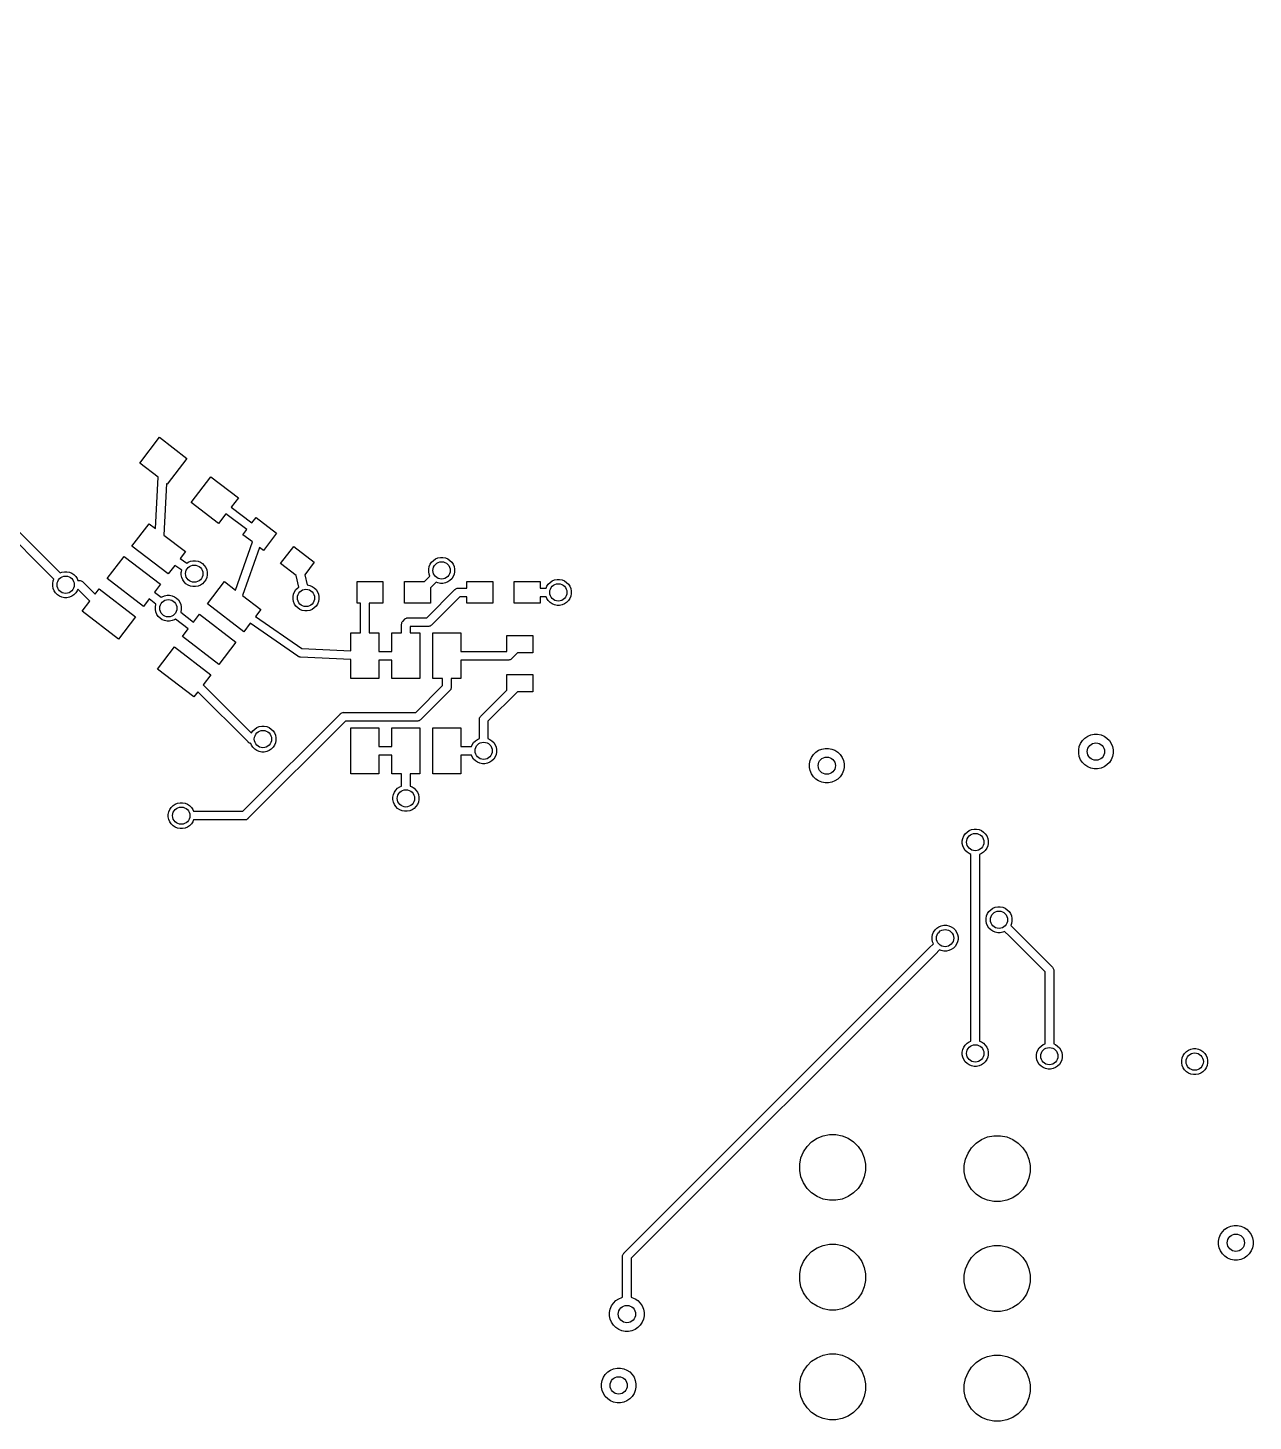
# Model space of a CAD drawing. Extents: x 71 to 174, y -171 to -82.
# Drawn here: x 105.57 to 133.94, y -169.82 to -137.58 of the extents above; entities that cross this region are included whole.
import ezdxf

# ---------------------------------------------------------------- set-up
doc = ezdxf.new("R2010")
doc.units = 0
doc.header["$MEASUREMENT"] = 0
doc.layers.add('BLACK', color=7, linetype='CONTINUOUS')

msp = doc.modelspace()

# ---------------------------------------------------------------- linework, layer by layer
at = {"layer": 'BLACK', "linetype": 'CONTINUOUS'}
for p, q in [((89.2049, -133.078), (106.318, -150.191)), ((106.176, -150.332), (89.0376, -133.193)), ((108.162, -147.646), (108.619, -147.051)), ((108.619, -147.051), (109.254, -147.538)), ((108.588, -147.972), (108.162, -147.646)), ((109.254, -147.538), (108.797, -148.133)), ((108.525, -149.165), (108.588, -147.972)), ((109.352, -148.559), (109.809, -147.964)), ((109.809, -147.964), (110.444, -148.451)), ((108.78, -148.12), (108.718, -149.313)), ((108.797, -148.133), (108.78, -148.12)), ((109.987, -149.046), (109.352, -148.559)), ((110.444, -148.451), (110.278, -148.666)), ((110.157, -148.825), (109.987, -149.046)), ((110.638, -149.188), (110.157, -148.825)), ((110.278, -148.666), (110.76, -149.029)), ((110.76, -149.029), (110.853, -148.908)), ((110.853, -148.908), (111.329, -149.273)), ((107.982, -149.568), (108.378, -149.052)), ((108.378, -149.052), (108.525, -149.165)), ((110.549, -149.305), (110.638, -149.188)), ((111.329, -149.273), (111.025, -149.67)), ((108.823, -150.213), (107.982, -149.568)), ((108.718, -149.313), (109.219, -149.697)), ((110.376, -150.585), (110.768, -149.473)), ((110.768, -149.473), (110.549, -149.305)), ((111.421, -149.974), (111.726, -149.578)), ((111.726, -149.578), (112.202, -149.943)), ((107.404, -150.322), (107.8, -149.806)), ((107.8, -149.806), (108.641, -150.451)), ((109.219, -149.697), (109.097, -149.857)), ((109.097, -149.857), (109.248, -149.962)), ((109.281, -149.94), (109.336, -149.917)), ((109.336, -149.917), (109.394, -149.906)), ((109.394, -149.906), (109.453, -149.906)), ((109.453, -149.906), (109.511, -149.917)), ((109.511, -149.917), (109.565, -149.94)), ((110.935, -149.601), (110.543, -150.713)), ((111.025, -149.67), (110.935, -149.601)), ((114.917, -149.94), (114.959, -149.899)), ((114.959, -149.899), (115.008, -149.866)), ((115.008, -149.866), (115.063, -149.843)), ((115.063, -149.843), (115.121, -149.832)), ((115.121, -149.832), (115.18, -149.832)), ((115.18, -149.832), (115.238, -149.843)), ((115.238, -149.843), (115.292, -149.866)), ((115.292, -149.866), (115.341, -149.899)), ((115.341, -149.899), (115.383, -149.94)), ((106.318, -150.191), (106.36, -150.173)), ((106.36, -150.173), (106.418, -150.162)), ((106.418, -150.162), (106.477, -150.162)), ((106.477, -150.162), (106.535, -150.173)), ((106.535, -150.173), (106.59, -150.196)), ((106.59, -150.196), (106.639, -150.229)), ((106.639, -150.229), (106.681, -150.271)), ((108.975, -150.015), (108.823, -150.213)), ((109.133, -150.126), (108.975, -150.015)), ((109.123, -150.176), (109.133, -150.126)), ((109.123, -150.235), (109.123, -150.176)), ((109.135, -150.293), (109.123, -150.235)), ((109.248, -149.962), (109.281, -149.94)), ((109.565, -149.94), (109.614, -149.973)), ((109.614, -149.973), (109.656, -150.014)), ((109.656, -150.014), (109.689, -150.064)), ((109.689, -150.064), (109.712, -150.118)), ((109.712, -150.118), (109.723, -150.176)), ((109.723, -150.235), (109.712, -150.293)), ((109.723, -150.176), (109.723, -150.235)), ((111.78, -150.249), (111.421, -149.974)), ((112.202, -149.943), (111.981, -150.23)), ((111.981, -150.23), (112.039, -150.467)), ((114.85, -150.102), (114.862, -150.044)), ((114.85, -150.161), (114.85, -150.102)), ((114.862, -150.219), (114.85, -150.161)), ((114.862, -150.044), (114.884, -149.99)), ((114.879, -150.261), (114.862, -150.219)), ((114.884, -149.99), (114.917, -149.94)), ((115.383, -149.94), (115.416, -149.99)), ((115.416, -149.99), (115.439, -150.044)), ((115.439, -150.219), (115.416, -150.274)), ((115.439, -150.044), (115.45, -150.102)), ((115.45, -150.161), (115.439, -150.219)), ((115.45, -150.102), (115.45, -150.161)), ((106.147, -150.432), (106.159, -150.374)), ((106.147, -150.491), (106.147, -150.432)), ((106.159, -150.549), (106.147, -150.491)), ((106.159, -150.374), (106.176, -150.332)), ((106.182, -150.604), (106.159, -150.549)), ((106.681, -150.271), (106.713, -150.32)), ((106.713, -150.32), (106.731, -150.362)), ((106.731, -150.362), (106.761, -150.362)), ((106.761, -150.362), (106.766, -150.361)), ((106.766, -150.361), (106.771, -150.362)), ((106.771, -150.362), (106.771, -150.362)), ((106.771, -150.362), (106.785, -150.363)), ((106.785, -150.363), (106.804, -150.369)), ((106.804, -150.369), (106.822, -150.378)), ((106.822, -150.378), (106.837, -150.391)), ((106.837, -150.391), (106.84, -150.395)), ((106.84, -150.395), (107.127, -150.682)), ((107.127, -150.682), (107.221, -150.56)), ((107.221, -150.56), (108.062, -151.205)), ((108.245, -150.967), (107.404, -150.322)), ((108.641, -150.451), (108.502, -150.631)), ((109.157, -150.348), (109.135, -150.293)), ((109.19, -150.397), (109.157, -150.348)), ((109.232, -150.439), (109.19, -150.397)), ((109.281, -150.472), (109.232, -150.439)), ((109.336, -150.494), (109.281, -150.472)), ((109.394, -150.506), (109.336, -150.494)), ((109.453, -150.506), (109.394, -150.506)), ((109.511, -150.494), (109.453, -150.506)), ((109.565, -150.472), (109.511, -150.494)), ((109.614, -150.439), (109.565, -150.472)), ((109.656, -150.397), (109.614, -150.439)), ((109.689, -150.348), (109.656, -150.397)), ((109.712, -150.293), (109.689, -150.348)), ((109.728, -150.907), (110.123, -150.391)), ((110.123, -150.391), (110.376, -150.585)), ((111.777, -150.575), (111.819, -150.534)), ((111.845, -150.516), (111.78, -150.249)), ((111.819, -150.534), (111.845, -150.516)), ((112.039, -150.467), (112.04, -150.467)), ((112.04, -150.467), (112.098, -150.478)), ((112.098, -150.478), (112.152, -150.501)), ((112.152, -150.501), (112.201, -150.534)), ((112.201, -150.534), (112.243, -150.575)), ((113.192, -150.89), (113.192, -150.39)), ((113.192, -150.39), (113.792, -150.39)), ((113.792, -150.39), (113.792, -150.89)), ((114.292, -150.89), (114.292, -150.39)), ((114.292, -150.39), (114.751, -150.39)), ((114.751, -150.39), (114.879, -150.261)), ((115.02, -150.403), (114.892, -150.531)), ((114.892, -150.531), (114.892, -150.89)), ((115.063, -150.42), (115.02, -150.403)), ((115.121, -150.432), (115.063, -150.42)), ((115.18, -150.432), (115.121, -150.432)), ((115.238, -150.42), (115.18, -150.432)), ((115.292, -150.398), (115.238, -150.42)), ((115.341, -150.365), (115.292, -150.398)), ((115.383, -150.323), (115.341, -150.365)), ((115.416, -150.274), (115.383, -150.323)), ((115.461, -150.569), (115.476, -150.556)), ((115.476, -150.556), (115.494, -150.547)), ((115.494, -150.547), (115.507, -150.543)), ((115.507, -150.543), (115.512, -150.541)), ((115.512, -150.541), (115.514, -150.541)), ((115.514, -150.541), (115.527, -150.54)), ((115.527, -150.54), (115.532, -150.539)), ((115.527, -150.54), (115.527, -150.54)), ((115.532, -150.539), (115.537, -150.54)), ((115.537, -150.54), (115.732, -150.54)), ((115.732, -150.54), (115.732, -150.39)), ((115.732, -150.39), (116.332, -150.39)), ((116.332, -150.39), (116.332, -150.89)), ((116.832, -150.89), (116.832, -150.39)), ((116.832, -150.39), (117.432, -150.39)), ((117.432, -150.39), (117.432, -150.54)), ((117.432, -150.54), (117.569, -150.54)), ((117.569, -150.54), (117.586, -150.498)), ((117.586, -150.498), (117.619, -150.448)), ((117.619, -150.448), (117.661, -150.407)), ((117.661, -150.407), (117.71, -150.374)), ((117.71, -150.374), (117.765, -150.351)), ((117.765, -150.351), (117.823, -150.34)), ((117.823, -150.34), (117.882, -150.34)), ((117.882, -150.34), (117.94, -150.351)), ((117.94, -150.351), (117.994, -150.374)), ((117.994, -150.374), (118.043, -150.407)), ((118.043, -150.407), (118.085, -150.448)), ((118.085, -150.448), (118.118, -150.498)), ((118.118, -150.498), (118.141, -150.552)), ((118.141, -150.552), (118.152, -150.61)), ((106.214, -150.653), (106.182, -150.604)), ((106.256, -150.695), (106.214, -150.653)), ((106.305, -150.728), (106.256, -150.695)), ((106.36, -150.75), (106.305, -150.728)), ((106.418, -150.762), (106.36, -150.75)), ((106.477, -150.762), (106.418, -150.762)), ((106.535, -150.75), (106.477, -150.762)), ((106.59, -150.728), (106.535, -150.75)), ((106.639, -150.695), (106.59, -150.728)), ((106.681, -150.653), (106.639, -150.695)), ((106.713, -150.604), (106.681, -150.653)), ((106.729, -150.566), (106.713, -150.604)), ((107.005, -150.842), (106.729, -150.566)), ((106.826, -151.075), (107.005, -150.842)), ((108.381, -150.79), (108.245, -150.967)), ((108.537, -150.911), (108.381, -150.79)), ((108.502, -150.631), (108.66, -150.754)), ((108.66, -150.754), (108.681, -150.74)), ((108.681, -150.74), (108.736, -150.717)), ((108.736, -150.717), (108.794, -150.706)), ((108.794, -150.706), (108.853, -150.706)), ((108.853, -150.706), (108.911, -150.717)), ((108.911, -150.717), (108.965, -150.74)), ((108.965, -150.74), (109.014, -150.773)), ((109.014, -150.773), (109.056, -150.814)), ((109.056, -150.814), (109.089, -150.864)), ((109.089, -150.864), (109.112, -150.918)), ((110.543, -150.713), (110.964, -151.037)), ((111.71, -150.737), (111.722, -150.679)), ((111.71, -150.796), (111.71, -150.737)), ((111.722, -150.854), (111.71, -150.796)), ((111.722, -150.679), (111.744, -150.625)), ((111.744, -150.909), (111.722, -150.854)), ((111.744, -150.625), (111.777, -150.575)), ((112.243, -150.575), (112.276, -150.625)), ((112.276, -150.625), (112.299, -150.679)), ((112.299, -150.854), (112.276, -150.909)), ((112.299, -150.679), (112.31, -150.737)), ((112.31, -150.796), (112.299, -150.854)), ((112.31, -150.737), (112.31, -150.796)), ((114.805, -151.226), (115.458, -150.572)), ((115.574, -150.74), (114.92, -151.393)), ((115.458, -150.572), (115.461, -150.569)), ((115.732, -150.74), (115.574, -150.74)), ((115.732, -150.89), (115.732, -150.74)), ((117.569, -150.74), (117.432, -150.74)), ((117.432, -150.74), (117.432, -150.89)), ((117.586, -150.782), (117.569, -150.74)), ((117.619, -150.831), (117.586, -150.782)), ((117.661, -150.873), (117.619, -150.831)), ((117.71, -150.906), (117.661, -150.873)), ((118.043, -150.873), (117.994, -150.906)), ((118.085, -150.831), (118.043, -150.873)), ((118.118, -150.782), (118.085, -150.831)), ((118.141, -150.727), (118.118, -150.782)), ((118.152, -150.669), (118.141, -150.727)), ((118.152, -150.61), (118.152, -150.669)), ((107.667, -151.721), (106.826, -151.075)), ((108.062, -151.205), (107.667, -151.721)), ((108.523, -150.976), (108.535, -150.918)), ((108.523, -151.035), (108.523, -150.976)), ((108.535, -151.093), (108.523, -151.035)), ((108.535, -150.918), (108.537, -150.911)), ((108.557, -151.148), (108.535, -151.093)), ((108.59, -151.197), (108.557, -151.148)), ((108.632, -151.239), (108.59, -151.197)), ((109.112, -151.093), (109.109, -151.098)), ((109.109, -151.098), (109.407, -151.325)), ((109.112, -150.918), (109.123, -150.976)), ((109.123, -151.035), (109.112, -151.093)), ((109.123, -150.976), (109.123, -151.035)), ((109.407, -151.325), (109.545, -151.145)), ((109.545, -151.145), (110.386, -151.79)), ((110.569, -151.552), (109.728, -150.907)), ((110.964, -151.037), (110.843, -151.195)), ((110.843, -151.195), (111.916, -151.938)), ((111.777, -150.958), (111.744, -150.909)), ((111.819, -151), (111.777, -150.958)), ((111.868, -151.033), (111.819, -151)), ((111.923, -151.055), (111.868, -151.033)), ((111.981, -151.067), (111.923, -151.055)), ((112.04, -151.067), (111.981, -151.067)), ((112.098, -151.055), (112.04, -151.067)), ((112.152, -151.033), (112.098, -151.055)), ((112.201, -151), (112.152, -151.033)), ((112.243, -150.958), (112.201, -151)), ((112.276, -150.909), (112.243, -150.958)), ((113.273, -150.89), (113.192, -150.89)), ((113.273, -151.576), (113.273, -150.89)), ((113.792, -150.89), (113.473, -150.89)), ((113.473, -150.89), (113.473, -151.576)), ((114.892, -150.89), (114.292, -150.89)), ((116.332, -150.89), (115.732, -150.89)), ((117.432, -150.89), (116.832, -150.89)), ((117.765, -150.928), (117.71, -150.906)), ((117.823, -150.94), (117.765, -150.928)), ((117.882, -150.94), (117.823, -150.94)), ((117.94, -150.928), (117.882, -150.94)), ((117.994, -150.906), (117.94, -150.928)), ((108.681, -151.272), (108.632, -151.239)), ((108.736, -151.294), (108.681, -151.272)), ((108.794, -151.306), (108.736, -151.294)), ((108.853, -151.306), (108.794, -151.306)), ((108.911, -151.294), (108.853, -151.306)), ((108.965, -151.272), (108.911, -151.294)), ((108.987, -151.257), (108.965, -151.272)), ((109.285, -151.484), (108.987, -151.257)), ((109.149, -151.661), (109.285, -151.484)), ((110.721, -151.354), (110.569, -151.552)), ((111.821, -152.115), (110.721, -151.354)), ((114.223, -151.376), (114.225, -151.356)), ((114.223, -151.381), (114.223, -151.376)), ((114.223, -151.576), (114.223, -151.381)), ((114.225, -151.356), (114.23, -151.337)), ((114.23, -151.337), (114.24, -151.32)), ((114.24, -151.32), (114.249, -151.308)), ((114.249, -151.308), (114.252, -151.305)), ((114.252, -151.305), (114.256, -151.302)), ((114.256, -151.302), (114.299, -151.258)), ((114.299, -151.258), (114.302, -151.255)), ((114.302, -151.255), (114.317, -151.242)), ((114.317, -151.242), (114.335, -151.233)), ((114.335, -151.233), (114.348, -151.229)), ((114.348, -151.229), (114.353, -151.227)), ((114.353, -151.227), (114.355, -151.227)), ((114.355, -151.227), (114.368, -151.226)), ((114.368, -151.226), (114.373, -151.225)), ((114.368, -151.226), (114.368, -151.226)), ((114.373, -151.225), (114.378, -151.226)), ((114.378, -151.226), (114.805, -151.226)), ((114.841, -151.426), (114.423, -151.426)), ((114.423, -151.426), (114.423, -151.576)), ((114.846, -151.426), (114.841, -151.426)), ((114.851, -151.426), (114.846, -151.426)), ((114.866, -151.424), (114.851, -151.426)), ((114.851, -151.426), (114.851, -151.426)), ((114.885, -151.419), (114.866, -151.424)), ((114.902, -151.409), (114.885, -151.419)), ((114.917, -151.397), (114.902, -151.409)), ((114.92, -151.393), (114.917, -151.397)), ((109.99, -152.306), (109.149, -151.661)), ((110.386, -151.79), (109.99, -152.306)), ((113.048, -151.991), (113.048, -151.576)), ((113.048, -151.576), (113.273, -151.576)), ((113.473, -151.576), (113.698, -151.576)), ((113.698, -151.576), (113.698, -152.006)), ((113.998, -152.006), (113.998, -151.576)), ((113.998, -151.576), (114.223, -151.576)), ((114.423, -151.576), (114.648, -151.576)), ((114.648, -151.576), (114.648, -152.636)), ((114.948, -152.636), (114.948, -151.576)), ((114.948, -151.576), (115.598, -151.576)), ((115.598, -151.576), (115.598, -152.006)), ((116.663, -151.999), (116.663, -151.641)), ((116.663, -151.641), (117.263, -151.641)), ((117.263, -151.641), (117.263, -152.041)), ((108.571, -152.415), (108.967, -151.899)), ((108.967, -151.899), (109.808, -152.544)), ((111.823, -152.118), (111.821, -152.115)), ((111.829, -152.121), (111.823, -152.118)), ((111.83, -152.122), (111.829, -152.121)), ((111.833, -152.123), (111.83, -152.122)), ((111.84, -152.128), (111.833, -152.123)), ((111.842, -152.128), (111.84, -152.128)), ((111.843, -152.129), (111.842, -152.128)), ((111.851, -152.131), (111.843, -152.129)), ((111.859, -152.134), (111.851, -152.131)), ((111.86, -152.134), (111.859, -152.134)), ((111.862, -152.135), (111.86, -152.134)), ((111.87, -152.136), (111.862, -152.135)), ((111.874, -152.136), (111.87, -152.136)), ((111.875, -152.136), (111.874, -152.136)), ((111.881, -152.137), (111.875, -152.136)), ((111.885, -152.137), (111.881, -152.137)), ((113.048, -152.191), (111.885, -152.137)), ((111.916, -151.938), (113.048, -151.991)), ((113.698, -152.006), (113.998, -152.006)), ((115.598, -152.006), (116.657, -152.006)), ((116.657, -152.006), (116.663, -151.999)), ((116.772, -152.173), (116.769, -152.177)), ((116.905, -152.041), (116.772, -152.173)), ((117.263, -152.041), (116.905, -152.041)), ((109.412, -153.06), (108.571, -152.415)), ((113.048, -152.636), (113.048, -152.191)), ((113.998, -152.206), (113.698, -152.206)), ((113.698, -152.206), (113.698, -152.636)), ((113.998, -152.636), (113.998, -152.206)), ((116.693, -152.206), (115.598, -152.206)), ((115.598, -152.206), (115.598, -152.636)), ((116.698, -152.206), (116.693, -152.206)), ((116.703, -152.206), (116.698, -152.206)), ((116.718, -152.204), (116.703, -152.206)), ((116.703, -152.206), (116.703, -152.206)), ((116.737, -152.199), (116.718, -152.204)), ((116.754, -152.189), (116.737, -152.199)), ((116.769, -152.177), (116.754, -152.189)), ((109.808, -152.544), (109.629, -152.777)), ((109.629, -152.777), (110.747, -153.895)), ((113.698, -152.636), (113.048, -152.636)), ((114.648, -152.636), (113.998, -152.636)), ((114.552, -153.416), (115.173, -152.794)), ((115.173, -152.636), (114.948, -152.636)), ((115.173, -152.794), (115.173, -152.636)), ((115.598, -152.636), (115.373, -152.636)), ((115.373, -152.636), (115.373, -152.831)), ((116.663, -152.899), (116.663, -152.541)), ((116.663, -152.541), (117.263, -152.541)), ((117.263, -152.541), (117.263, -152.941)), ((109.506, -152.937), (109.412, -153.06)), ((110.67, -154.101), (109.506, -152.937)), ((115.34, -152.91), (114.667, -153.583)), ((115.344, -152.907), (115.34, -152.91)), ((115.357, -152.892), (115.344, -152.907)), ((115.361, -152.883), (115.357, -152.892)), ((115.366, -152.874), (115.361, -152.883)), ((115.372, -152.855), (115.366, -152.874)), ((115.373, -152.841), (115.372, -152.853)), ((115.372, -152.853), (115.372, -152.855)), ((115.373, -152.831), (115.374, -152.836)), ((115.374, -152.836), (115.373, -152.841)), ((115.373, -152.841), (115.373, -152.841)), ((116.056, -153.507), (116.663, -152.899)), ((116.905, -152.941), (116.223, -153.622)), ((117.263, -152.941), (116.905, -152.941)), ((110.55, -155.706), (112.807, -153.448)), ((112.807, -153.448), (112.81, -153.445)), ((112.81, -153.445), (112.814, -153.442)), ((112.814, -153.442), (112.817, -153.439)), ((112.814, -153.442), (112.814, -153.442)), ((112.817, -153.439), (112.825, -153.432)), ((112.825, -153.432), (112.843, -153.423)), ((112.843, -153.423), (112.861, -153.417)), ((112.861, -153.417), (112.876, -153.416)), ((112.876, -153.416), (112.881, -153.415)), ((112.876, -153.416), (112.876, -153.416)), ((112.881, -153.415), (112.886, -153.416)), ((112.886, -153.416), (114.552, -153.416)), ((112.923, -153.616), (110.665, -155.873)), ((110.823, -153.801), (110.872, -153.768)), ((110.872, -153.768), (110.927, -153.746)), ((110.927, -153.746), (110.985, -153.734)), ((110.985, -153.734), (111.044, -153.734)), ((111.044, -153.734), (111.102, -153.746)), ((111.102, -153.746), (111.156, -153.768)), ((111.156, -153.768), (111.205, -153.801)), ((114.588, -153.616), (112.923, -153.616)), ((113.048, -154.836), (113.048, -153.776)), ((113.048, -153.776), (113.698, -153.776)), ((113.698, -153.776), (113.698, -154.206)), ((113.998, -154.206), (113.998, -153.776)), ((113.998, -153.776), (114.648, -153.776)), ((114.593, -153.616), (114.588, -153.616)), ((114.598, -153.616), (114.593, -153.616)), ((114.613, -153.614), (114.598, -153.616)), ((114.598, -153.616), (114.598, -153.616)), ((114.632, -153.609), (114.613, -153.614)), ((114.649, -153.599), (114.632, -153.609)), ((114.648, -153.776), (114.648, -154.836)), ((114.664, -153.587), (114.649, -153.599)), ((114.667, -153.583), (114.664, -153.587)), ((114.948, -154.836), (114.948, -153.776)), ((114.948, -153.776), (115.598, -153.776)), ((115.598, -153.776), (115.598, -154.206)), ((116.023, -153.581), (116.025, -153.561)), ((116.023, -153.586), (116.023, -153.581)), ((116.023, -154.022), (116.023, -153.586)), ((116.025, -153.561), (116.03, -153.542)), ((116.03, -153.542), (116.04, -153.525)), ((116.04, -153.525), (116.049, -153.513)), ((116.049, -153.513), (116.052, -153.51)), ((116.052, -153.51), (116.056, -153.507)), ((116.223, -153.622), (116.223, -154.022)), ((110.673, -154.105), (110.67, -154.101)), ((110.688, -154.118), (110.673, -154.105)), ((110.747, -153.895), (110.748, -153.892)), ((110.748, -153.892), (110.781, -153.843)), ((110.781, -153.843), (110.823, -153.801)), ((111.205, -153.801), (111.247, -153.843)), ((111.247, -153.843), (111.28, -153.892)), ((111.28, -153.892), (111.303, -153.947)), ((111.303, -153.947), (111.314, -154.005)), ((111.314, -154.064), (111.303, -154.122)), ((111.314, -154.005), (111.314, -154.064)), ((115.89, -154.114), (115.932, -154.073)), ((115.932, -154.073), (115.981, -154.04)), ((115.981, -154.04), (116.023, -154.022)), ((116.223, -154.022), (116.265, -154.04)), ((116.265, -154.04), (116.314, -154.073)), ((116.314, -154.073), (116.356, -154.114)), ((129.944, -154.133), (129.987, -154.068)), ((129.987, -154.068), (130.043, -154.012)), ((130.043, -154.012), (130.109, -153.968)), ((130.109, -153.968), (130.181, -153.938)), ((130.181, -153.938), (130.259, -153.923)), ((130.259, -153.923), (130.337, -153.923)), ((130.337, -153.923), (130.415, -153.938)), ((130.415, -153.938), (130.488, -153.968)), ((130.488, -153.968), (130.553, -154.012)), ((130.553, -154.012), (130.609, -154.068)), ((130.609, -154.068), (130.653, -154.133)), ((110.706, -154.127), (110.688, -154.118)), ((110.719, -154.131), (110.706, -154.127)), ((110.724, -154.133), (110.719, -154.131)), ((110.727, -154.133), (110.724, -154.133)), ((110.731, -154.133), (110.727, -154.133)), ((110.748, -154.176), (110.731, -154.133)), ((110.781, -154.225), (110.748, -154.176)), ((110.823, -154.267), (110.781, -154.225)), ((110.872, -154.3), (110.823, -154.267)), ((110.927, -154.323), (110.872, -154.3)), ((110.985, -154.334), (110.927, -154.323)), ((111.044, -154.334), (110.985, -154.334)), ((111.102, -154.323), (111.044, -154.334)), ((111.156, -154.3), (111.102, -154.323)), ((111.205, -154.267), (111.156, -154.3)), ((111.247, -154.225), (111.205, -154.267)), ((111.28, -154.176), (111.247, -154.225)), ((111.303, -154.122), (111.28, -154.176)), ((113.698, -154.206), (113.998, -154.206)), ((113.998, -154.406), (113.698, -154.406)), ((113.698, -154.406), (113.698, -154.836)), ((113.998, -154.836), (113.998, -154.406)), ((115.598, -154.206), (115.84, -154.206)), ((115.84, -154.406), (115.598, -154.406)), ((115.598, -154.406), (115.598, -154.836)), ((115.84, -154.206), (115.857, -154.164)), ((115.857, -154.448), (115.84, -154.406)), ((115.857, -154.164), (115.89, -154.114)), ((116.356, -154.114), (116.389, -154.164)), ((116.389, -154.164), (116.412, -154.218)), ((116.412, -154.393), (116.389, -154.448)), ((116.412, -154.218), (116.423, -154.276)), ((116.423, -154.335), (116.412, -154.393)), ((116.423, -154.276), (116.423, -154.335)), ((123.712, -154.459), (123.756, -154.394)), ((123.756, -154.394), (123.812, -154.338)), ((123.812, -154.338), (123.877, -154.294)), ((123.877, -154.294), (123.95, -154.264)), ((123.95, -154.264), (124.027, -154.249)), ((124.027, -154.249), (124.106, -154.249)), ((124.106, -154.249), (124.183, -154.264)), ((124.183, -154.264), (124.256, -154.294)), ((124.256, -154.294), (124.322, -154.338)), ((124.322, -154.338), (124.377, -154.394)), ((124.377, -154.394), (124.421, -154.459)), ((129.898, -154.283), (129.913, -154.206)), ((129.898, -154.362), (129.898, -154.283)), ((129.913, -154.439), (129.898, -154.362)), ((129.913, -154.206), (129.944, -154.133)), ((130.653, -154.133), (130.683, -154.206)), ((130.683, -154.206), (130.698, -154.283)), ((130.698, -154.362), (130.683, -154.439)), ((130.698, -154.283), (130.698, -154.362)), ((115.89, -154.497), (115.857, -154.448)), ((115.932, -154.539), (115.89, -154.497)), ((115.981, -154.572), (115.932, -154.539)), ((116.036, -154.594), (115.981, -154.572)), ((116.094, -154.606), (116.036, -154.594)), ((116.153, -154.606), (116.094, -154.606)), ((116.211, -154.594), (116.153, -154.606)), ((116.265, -154.572), (116.211, -154.594)), ((116.314, -154.539), (116.265, -154.572)), ((116.356, -154.497), (116.314, -154.539)), ((116.389, -154.448), (116.356, -154.497)), ((123.667, -154.609), (123.682, -154.532)), ((123.667, -154.688), (123.667, -154.609)), ((123.682, -154.765), (123.667, -154.688)), ((123.682, -154.532), (123.712, -154.459)), ((124.421, -154.459), (124.451, -154.532)), ((124.451, -154.532), (124.467, -154.609)), ((124.467, -154.688), (124.451, -154.765)), ((124.467, -154.609), (124.467, -154.688)), ((129.944, -154.512), (129.913, -154.439)), ((129.987, -154.578), (129.944, -154.512)), ((130.043, -154.633), (129.987, -154.578)), ((130.109, -154.677), (130.043, -154.633)), ((130.181, -154.707), (130.109, -154.677)), ((130.259, -154.723), (130.181, -154.707)), ((130.337, -154.723), (130.259, -154.723)), ((130.415, -154.707), (130.337, -154.723)), ((130.488, -154.677), (130.415, -154.707)), ((130.553, -154.633), (130.488, -154.677)), ((130.609, -154.578), (130.553, -154.633)), ((130.653, -154.512), (130.609, -154.578)), ((130.683, -154.439), (130.653, -154.512)), ((113.698, -154.836), (113.048, -154.836)), ((114.223, -154.836), (113.998, -154.836)), ((114.223, -155.122), (114.223, -154.836)), ((114.648, -154.836), (114.423, -154.836)), ((114.423, -154.836), (114.423, -155.122)), ((115.598, -154.836), (114.948, -154.836)), ((123.712, -154.838), (123.682, -154.765)), ((123.756, -154.904), (123.712, -154.838)), ((123.812, -154.959), (123.756, -154.904)), ((123.877, -155.003), (123.812, -154.959)), ((123.95, -155.033), (123.877, -155.003)), ((124.027, -155.049), (123.95, -155.033)), ((124.106, -155.049), (124.027, -155.049)), ((124.183, -155.033), (124.106, -155.049)), ((124.256, -155.003), (124.183, -155.033)), ((124.322, -154.959), (124.256, -155.003)), ((124.377, -154.904), (124.322, -154.959)), ((124.421, -154.838), (124.377, -154.904)), ((124.451, -154.765), (124.421, -154.838)), ((114.023, -155.376), (114.035, -155.318)), ((114.023, -155.435), (114.023, -155.376)), ((114.035, -155.318), (114.057, -155.264)), ((114.057, -155.264), (114.09, -155.214)), ((114.09, -155.214), (114.132, -155.173)), ((114.132, -155.173), (114.181, -155.14)), ((114.181, -155.14), (114.223, -155.122)), ((114.423, -155.122), (114.465, -155.14)), ((114.465, -155.14), (114.514, -155.173)), ((114.514, -155.173), (114.556, -155.214)), ((114.556, -155.214), (114.589, -155.264)), ((114.589, -155.264), (114.612, -155.318)), ((114.612, -155.318), (114.623, -155.376)), ((114.623, -155.376), (114.623, -155.435)), ((108.823, -155.776), (108.835, -155.718)), ((108.835, -155.718), (108.857, -155.664)), ((108.857, -155.664), (108.89, -155.614)), ((108.89, -155.614), (108.932, -155.573)), ((108.932, -155.573), (108.981, -155.54)), ((108.981, -155.54), (109.036, -155.517)), ((109.036, -155.517), (109.094, -155.506)), ((109.094, -155.506), (109.153, -155.506)), ((109.153, -155.506), (109.211, -155.517)), ((109.211, -155.517), (109.265, -155.54)), ((109.265, -155.54), (109.314, -155.573)), ((109.314, -155.573), (109.356, -155.614)), ((109.356, -155.614), (109.389, -155.664)), ((109.389, -155.664), (109.406, -155.706)), ((109.406, -155.706), (110.55, -155.706)), ((114.035, -155.493), (114.023, -155.435)), ((114.057, -155.548), (114.035, -155.493)), ((114.09, -155.597), (114.057, -155.548)), ((114.132, -155.639), (114.09, -155.597)), ((114.181, -155.672), (114.132, -155.639)), ((114.236, -155.694), (114.181, -155.672)), ((114.294, -155.706), (114.236, -155.694)), ((114.353, -155.706), (114.294, -155.706)), ((114.411, -155.694), (114.353, -155.706)), ((114.465, -155.672), (114.411, -155.694)), ((114.514, -155.639), (114.465, -155.672)), ((114.556, -155.597), (114.514, -155.639)), ((114.589, -155.548), (114.556, -155.597)), ((114.612, -155.493), (114.589, -155.548)), ((114.623, -155.435), (114.612, -155.493)), ((108.823, -155.835), (108.823, -155.776)), ((108.835, -155.893), (108.823, -155.835)), ((108.857, -155.948), (108.835, -155.893)), ((108.89, -155.997), (108.857, -155.948)), ((108.932, -156.039), (108.89, -155.997)), ((108.981, -156.072), (108.932, -156.039)), ((109.314, -156.039), (109.265, -156.072)), ((109.356, -155.997), (109.314, -156.039)), ((109.389, -155.948), (109.356, -155.997)), ((109.406, -155.906), (109.389, -155.948)), ((110.586, -155.906), (109.406, -155.906)), ((110.591, -155.906), (110.586, -155.906)), ((110.596, -155.906), (110.591, -155.906)), ((110.611, -155.904), (110.596, -155.906)), ((110.596, -155.906), (110.596, -155.906)), ((110.63, -155.899), (110.611, -155.904)), ((110.647, -155.889), (110.63, -155.899)), ((110.662, -155.877), (110.647, -155.889)), ((110.665, -155.873), (110.662, -155.877)), ((109.036, -156.094), (108.981, -156.072)), ((109.094, -156.106), (109.036, -156.094)), ((109.153, -156.106), (109.094, -156.106)), ((109.211, -156.094), (109.153, -156.106)), ((109.265, -156.072), (109.211, -156.094)), ((127.204, -156.389), (127.216, -156.331)), ((127.216, -156.331), (127.239, -156.276)), ((127.239, -156.276), (127.271, -156.227)), ((127.271, -156.227), (127.313, -156.185)), ((127.313, -156.185), (127.362, -156.153)), ((127.362, -156.153), (127.417, -156.13)), ((127.417, -156.13), (127.475, -156.118)), ((127.475, -156.118), (127.534, -156.118)), ((127.534, -156.118), (127.592, -156.13)), ((127.592, -156.13), (127.646, -156.153)), ((127.646, -156.153), (127.696, -156.185)), ((127.696, -156.185), (127.737, -156.227)), ((127.737, -156.227), (127.77, -156.276)), ((127.77, -156.276), (127.793, -156.331)), ((127.793, -156.331), (127.804, -156.389)), ((127.204, -156.448), (127.204, -156.389)), ((127.216, -156.506), (127.204, -156.448)), ((127.239, -156.561), (127.216, -156.506)), ((127.271, -156.61), (127.239, -156.561)), ((127.313, -156.651), (127.271, -156.61)), ((127.362, -156.684), (127.313, -156.651)), ((127.404, -156.702), (127.362, -156.684)), ((127.646, -156.684), (127.604, -156.702)), ((127.696, -156.651), (127.646, -156.684)), ((127.737, -156.61), (127.696, -156.651)), ((127.77, -156.561), (127.737, -156.61)), ((127.793, -156.506), (127.77, -156.561)), ((127.804, -156.448), (127.793, -156.506)), ((127.804, -156.389), (127.804, -156.448)), ((127.404, -161.024), (127.404, -156.702)), ((127.604, -156.702), (127.604, -161.024)), ((127.863, -157.983), (127.912, -157.95)), ((127.912, -157.95), (127.967, -157.927)), ((127.967, -157.927), (128.025, -157.916)), ((128.025, -157.916), (128.084, -157.916)), ((128.084, -157.916), (128.142, -157.927)), ((128.142, -157.927), (128.196, -157.95)), ((128.196, -157.95), (128.246, -157.983)), ((127.754, -158.186), (127.766, -158.128)), ((127.754, -158.245), (127.754, -158.186)), ((127.766, -158.303), (127.754, -158.245)), ((127.766, -158.128), (127.789, -158.074)), ((127.789, -158.074), (127.821, -158.024)), ((127.821, -158.024), (127.863, -157.983)), ((128.246, -157.983), (128.287, -158.024)), ((128.287, -158.024), (128.32, -158.074)), ((128.32, -158.074), (128.343, -158.128)), ((128.343, -158.128), (128.354, -158.186)), ((128.354, -158.245), (128.343, -158.303)), ((128.354, -158.186), (128.354, -158.245)), ((126.506, -158.611), (126.517, -158.553)), ((126.506, -158.67), (126.506, -158.611)), ((126.517, -158.553), (126.54, -158.499)), ((126.54, -158.499), (126.573, -158.449)), ((126.573, -158.449), (126.614, -158.408)), ((126.614, -158.408), (126.663, -158.375)), ((126.663, -158.375), (126.718, -158.352)), ((126.718, -158.352), (126.776, -158.341)), ((126.776, -158.341), (126.835, -158.341)), ((126.835, -158.341), (126.893, -158.352)), ((126.893, -158.352), (126.948, -158.375)), ((126.948, -158.375), (126.997, -158.408)), ((126.997, -158.408), (127.039, -158.449)), ((127.039, -158.449), (127.071, -158.499)), ((127.071, -158.499), (127.094, -158.553)), ((127.094, -158.553), (127.106, -158.611)), ((127.106, -158.611), (127.106, -158.67)), ((127.789, -158.358), (127.766, -158.303)), ((127.821, -158.407), (127.789, -158.358)), ((127.863, -158.449), (127.821, -158.407)), ((127.912, -158.482), (127.863, -158.449)), ((127.967, -158.504), (127.912, -158.482)), ((128.025, -158.516), (127.967, -158.504)), ((128.084, -158.516), (128.025, -158.516)), ((128.142, -158.504), (128.084, -158.516)), ((128.184, -158.487), (128.142, -158.504)), ((128.287, -158.59), (128.184, -158.487)), ((129.119, -159.421), (128.287, -158.59)), ((128.287, -158.59), (128.287, -158.59)), ((128.343, -158.303), (128.325, -158.345)), ((128.325, -158.345), (128.429, -158.448)), ((128.429, -158.448), (128.429, -158.448)), ((128.429, -158.448), (129.286, -159.306)), ((119.372, -165.933), (126.438, -158.867)), ((126.438, -158.866), (126.535, -158.77)), ((126.438, -158.867), (126.438, -158.866)), ((126.517, -158.728), (126.506, -158.67)), ((126.535, -158.77), (126.517, -158.728)), ((126.676, -158.912), (126.58, -159.008)), ((126.718, -158.929), (126.676, -158.912)), ((126.776, -158.941), (126.718, -158.929)), ((126.835, -158.941), (126.776, -158.941)), ((126.893, -158.929), (126.835, -158.941)), ((126.948, -158.907), (126.893, -158.929)), ((126.997, -158.874), (126.948, -158.907)), ((127.039, -158.832), (126.997, -158.874)), ((127.071, -158.783), (127.039, -158.832)), ((127.094, -158.728), (127.071, -158.783)), ((127.106, -158.67), (127.094, -158.728)), ((126.58, -159.008), (119.54, -166.048)), ((126.58, -159.008), (126.58, -159.008)), ((129.119, -161.088), (129.119, -159.421)), ((129.286, -159.306), (129.29, -159.309)), ((129.29, -159.309), (129.293, -159.313)), ((129.293, -159.313), (129.302, -159.324)), ((129.302, -159.324), (129.311, -159.341)), ((129.311, -159.341), (129.311, -159.341)), ((129.311, -159.341), (129.317, -159.36)), ((129.317, -159.36), (129.319, -159.375)), ((129.319, -159.375), (129.319, -159.375)), ((129.319, -159.375), (129.319, -159.38)), ((129.319, -159.38), (129.319, -159.385)), ((129.319, -159.385), (129.319, -161.088)), ((127.216, -161.22), (127.239, -161.165)), ((127.239, -161.165), (127.271, -161.116)), ((127.271, -161.116), (127.313, -161.074)), ((127.313, -161.074), (127.362, -161.042)), ((127.362, -161.042), (127.404, -161.024)), ((127.604, -161.024), (127.646, -161.042)), ((127.646, -161.042), (127.696, -161.074)), ((127.696, -161.074), (127.737, -161.116)), ((127.737, -161.116), (127.77, -161.165)), ((127.77, -161.165), (127.793, -161.22)), ((128.953, -161.229), (128.986, -161.18)), ((128.986, -161.18), (129.027, -161.138)), ((129.027, -161.138), (129.076, -161.105)), ((129.076, -161.105), (129.119, -161.088)), ((129.319, -161.088), (129.361, -161.105)), ((129.361, -161.105), (129.41, -161.138)), ((129.41, -161.138), (129.452, -161.18)), ((129.452, -161.18), (129.484, -161.229)), ((132.497, -161.21), (132.555, -161.198)), ((132.555, -161.198), (132.614, -161.198)), ((132.614, -161.198), (132.672, -161.21)), ((127.204, -161.278), (127.216, -161.22)), ((127.204, -161.337), (127.204, -161.278)), ((127.216, -161.395), (127.204, -161.337)), ((127.239, -161.449), (127.216, -161.395)), ((127.271, -161.499), (127.239, -161.449)), ((127.313, -161.54), (127.271, -161.499)), ((127.737, -161.499), (127.696, -161.54)), ((127.77, -161.449), (127.737, -161.499)), ((127.793, -161.395), (127.77, -161.449)), ((127.793, -161.22), (127.804, -161.278)), ((127.804, -161.337), (127.793, -161.395)), ((127.804, -161.278), (127.804, -161.337)), ((128.919, -161.342), (128.93, -161.284)), ((128.919, -161.401), (128.919, -161.342)), ((128.93, -161.459), (128.919, -161.401)), ((128.93, -161.284), (128.953, -161.229)), ((128.953, -161.513), (128.93, -161.459)), ((128.986, -161.562), (128.953, -161.513)), ((129.484, -161.513), (129.452, -161.562)), ((129.484, -161.229), (129.507, -161.284)), ((129.507, -161.459), (129.484, -161.513)), ((129.507, -161.284), (129.519, -161.342)), ((129.519, -161.401), (129.507, -161.459)), ((129.519, -161.342), (129.519, -161.401)), ((132.284, -161.469), (132.296, -161.411)), ((132.284, -161.528), (132.284, -161.469)), ((132.296, -161.411), (132.318, -161.356)), ((132.318, -161.356), (132.351, -161.307)), ((132.351, -161.307), (132.393, -161.265)), ((132.393, -161.265), (132.442, -161.232)), ((132.442, -161.232), (132.497, -161.21)), ((132.672, -161.21), (132.726, -161.232)), ((132.726, -161.232), (132.775, -161.265)), ((132.775, -161.265), (132.817, -161.307)), ((132.817, -161.307), (132.85, -161.356)), ((132.85, -161.356), (132.873, -161.411)), ((132.873, -161.411), (132.884, -161.469)), ((132.884, -161.469), (132.884, -161.528)), ((127.362, -161.573), (127.313, -161.54)), ((127.417, -161.596), (127.362, -161.573)), ((127.475, -161.607), (127.417, -161.596)), ((127.534, -161.607), (127.475, -161.607)), ((127.592, -161.596), (127.534, -161.607)), ((127.646, -161.573), (127.592, -161.596)), ((127.696, -161.54), (127.646, -161.573)), ((129.027, -161.604), (128.986, -161.562)), ((129.076, -161.637), (129.027, -161.604)), ((129.131, -161.66), (129.076, -161.637)), ((129.189, -161.671), (129.131, -161.66)), ((129.248, -161.671), (129.189, -161.671)), ((129.306, -161.66), (129.248, -161.671)), ((129.361, -161.637), (129.306, -161.66)), ((129.41, -161.604), (129.361, -161.637)), ((129.452, -161.562), (129.41, -161.604)), ((132.296, -161.586), (132.284, -161.528)), ((132.318, -161.64), (132.296, -161.586)), ((132.351, -161.689), (132.318, -161.64)), ((132.393, -161.731), (132.351, -161.689)), ((132.442, -161.764), (132.393, -161.731)), ((132.497, -161.787), (132.442, -161.764)), ((132.555, -161.798), (132.497, -161.787)), ((132.614, -161.798), (132.555, -161.798)), ((132.672, -161.787), (132.614, -161.798)), ((132.726, -161.764), (132.672, -161.787)), ((132.775, -161.731), (132.726, -161.764)), ((132.817, -161.689), (132.775, -161.731)), ((132.85, -161.64), (132.817, -161.689)), ((132.873, -161.586), (132.85, -161.64)), ((132.884, -161.528), (132.873, -161.586)), ((123.527, -163.584), (123.61, -163.459)), ((123.61, -163.459), (123.716, -163.353)), ((123.716, -163.353), (123.841, -163.269)), ((123.841, -163.269), (123.98, -163.212)), ((123.98, -163.212), (124.127, -163.183)), ((124.127, -163.183), (124.277, -163.183)), ((124.277, -163.183), (124.424, -163.212)), ((124.424, -163.212), (124.563, -163.269)), ((124.563, -163.269), (124.688, -163.353)), ((124.688, -163.353), (124.794, -163.459)), ((124.794, -163.459), (124.877, -163.584)), ((127.42, -163.489), (127.526, -163.383)), ((127.526, -163.383), (127.651, -163.299)), ((127.651, -163.299), (127.79, -163.242)), ((127.79, -163.242), (127.937, -163.213)), ((127.937, -163.213), (128.087, -163.213)), ((128.087, -163.213), (128.234, -163.242)), ((128.234, -163.242), (128.373, -163.299)), ((128.373, -163.299), (128.498, -163.383)), ((128.498, -163.383), (128.604, -163.489)), ((123.44, -163.87), (123.469, -163.722)), ((123.469, -163.722), (123.527, -163.584)), ((124.877, -163.584), (124.935, -163.722)), ((124.935, -163.722), (124.964, -163.87)), ((127.25, -163.9), (127.279, -163.752)), ((127.279, -163.752), (127.337, -163.614)), ((127.337, -163.614), (127.42, -163.489)), ((128.604, -163.489), (128.687, -163.614)), ((128.687, -163.614), (128.745, -163.752)), ((128.745, -163.752), (128.774, -163.9)), ((123.44, -164.02), (123.44, -163.87)), ((123.469, -164.167), (123.44, -164.02)), ((124.964, -164.02), (124.935, -164.167)), ((124.964, -163.87), (124.964, -164.02)), ((127.25, -164.05), (127.25, -163.9)), ((127.279, -164.197), (127.25, -164.05)), ((128.774, -164.05), (128.745, -164.197)), ((128.774, -163.9), (128.774, -164.05)), ((123.527, -164.306), (123.469, -164.167)), ((123.61, -164.43), (123.527, -164.306)), ((124.877, -164.306), (124.794, -164.43)), ((124.935, -164.167), (124.877, -164.306)), ((127.337, -164.336), (127.279, -164.197)), ((127.42, -164.46), (127.337, -164.336)), ((128.687, -164.336), (128.604, -164.46)), ((128.745, -164.197), (128.687, -164.336)), ((123.716, -164.537), (123.61, -164.43)), ((123.841, -164.62), (123.716, -164.537)), ((123.98, -164.677), (123.841, -164.62)), ((124.127, -164.707), (123.98, -164.677)), ((124.277, -164.707), (124.127, -164.707)), ((124.424, -164.677), (124.277, -164.707)), ((124.563, -164.62), (124.424, -164.677)), ((124.688, -164.537), (124.563, -164.62)), ((124.794, -164.43), (124.688, -164.537)), ((127.526, -164.567), (127.42, -164.46)), ((127.651, -164.65), (127.526, -164.567)), ((127.79, -164.707), (127.651, -164.65)), ((127.937, -164.737), (127.79, -164.707)), ((128.087, -164.737), (127.937, -164.737)), ((128.234, -164.707), (128.087, -164.737)), ((128.373, -164.65), (128.234, -164.707)), ((128.498, -164.567), (128.373, -164.65)), ((128.604, -164.46), (128.498, -164.567)), ((133.226, -165.434), (133.282, -165.378)), ((133.282, -165.378), (133.347, -165.335)), ((133.347, -165.335), (133.42, -165.305)), ((133.42, -165.305), (133.497, -165.289)), ((133.497, -165.289), (133.576, -165.289)), ((133.576, -165.289), (133.653, -165.305)), ((133.653, -165.305), (133.726, -165.335)), ((133.726, -165.335), (133.792, -165.378)), ((133.792, -165.378), (133.847, -165.434)), ((133.137, -165.65), (133.152, -165.573)), ((133.137, -165.729), (133.137, -165.65)), ((133.152, -165.573), (133.182, -165.5)), ((133.182, -165.5), (133.226, -165.434)), ((133.847, -165.434), (133.891, -165.5)), ((133.891, -165.5), (133.921, -165.573)), ((133.921, -165.573), (133.937, -165.65)), ((133.937, -165.65), (133.937, -165.729)), ((119.339, -166.007), (119.341, -165.987)), ((119.34, -166.012), (119.339, -166.007)), ((119.34, -166.952), (119.34, -166.012)), ((119.341, -165.987), (119.347, -165.968)), ((119.347, -165.968), (119.356, -165.951)), ((119.356, -165.951), (119.365, -165.939)), ((119.365, -165.939), (119.369, -165.936)), ((119.369, -165.936), (119.372, -165.933)), ((123.527, -166.124), (123.61, -165.999)), ((123.61, -165.999), (123.716, -165.893)), ((123.716, -165.893), (123.841, -165.809)), ((123.841, -165.809), (123.98, -165.752)), ((123.98, -165.752), (124.127, -165.723)), ((124.127, -165.723), (124.277, -165.723)), ((124.277, -165.723), (124.424, -165.752)), ((124.424, -165.752), (124.563, -165.809)), ((124.563, -165.809), (124.688, -165.893)), ((124.688, -165.893), (124.794, -165.999)), ((124.794, -165.999), (124.877, -166.124)), ((127.337, -166.154), (127.42, -166.029)), ((127.42, -166.029), (127.526, -165.923)), ((127.526, -165.923), (127.651, -165.839)), ((127.651, -165.839), (127.79, -165.782)), ((127.79, -165.782), (127.937, -165.753)), ((127.937, -165.753), (128.087, -165.753)), ((128.087, -165.753), (128.234, -165.782)), ((128.234, -165.782), (128.373, -165.839)), ((128.373, -165.839), (128.498, -165.923)), ((128.498, -165.923), (128.604, -166.029)), ((128.604, -166.029), (128.687, -166.154)), ((133.152, -165.806), (133.137, -165.729)), ((133.182, -165.879), (133.152, -165.806)), ((133.226, -165.944), (133.182, -165.879)), ((133.282, -166), (133.226, -165.944)), ((133.347, -166.044), (133.282, -166)), ((133.792, -166), (133.726, -166.044)), ((133.847, -165.944), (133.792, -166)), ((133.891, -165.879), (133.847, -165.944)), ((133.921, -165.806), (133.891, -165.879)), ((133.937, -165.729), (133.921, -165.806)), ((119.54, -166.048), (119.54, -166.952)), ((123.44, -166.41), (123.469, -166.262)), ((123.469, -166.262), (123.527, -166.124)), ((124.877, -166.124), (124.935, -166.262)), ((124.935, -166.262), (124.964, -166.41)), ((127.25, -166.44), (127.279, -166.292)), ((127.279, -166.292), (127.337, -166.154)), ((128.687, -166.154), (128.745, -166.292)), ((128.745, -166.292), (128.774, -166.44)), ((133.42, -166.074), (133.347, -166.044)), ((133.497, -166.089), (133.42, -166.074)), ((133.576, -166.089), (133.497, -166.089)), ((133.653, -166.074), (133.576, -166.089)), ((133.726, -166.044), (133.653, -166.074)), ((123.44, -166.56), (123.44, -166.41)), ((123.469, -166.707), (123.44, -166.56)), ((124.964, -166.56), (124.935, -166.707)), ((124.964, -166.41), (124.964, -166.56)), ((127.25, -166.59), (127.25, -166.44)), ((127.279, -166.737), (127.25, -166.59)), ((128.774, -166.59), (128.745, -166.737)), ((128.774, -166.44), (128.774, -166.59)), ((119.185, -167.029), (119.25, -166.986)), ((119.25, -166.986), (119.323, -166.956)), ((119.323, -166.956), (119.34, -166.952)), ((119.54, -166.952), (119.556, -166.956)), ((119.556, -166.956), (119.629, -166.986)), ((119.629, -166.986), (119.695, -167.029)), ((123.527, -166.846), (123.469, -166.707)), ((123.61, -166.97), (123.527, -166.846)), ((123.716, -167.077), (123.61, -166.97)), ((124.794, -166.97), (124.688, -167.077)), ((124.877, -166.846), (124.794, -166.97)), ((124.935, -166.707), (124.877, -166.846)), ((127.337, -166.876), (127.279, -166.737)), ((127.42, -167), (127.337, -166.876)), ((127.526, -167.107), (127.42, -167)), ((128.604, -167), (128.498, -167.107)), ((128.687, -166.876), (128.604, -167)), ((128.745, -166.737), (128.687, -166.876)), ((119.04, -167.301), (119.055, -167.224)), ((119.04, -167.38), (119.04, -167.301)), ((119.055, -167.224), (119.085, -167.151)), ((119.085, -167.151), (119.129, -167.085)), ((119.129, -167.085), (119.185, -167.029)), ((119.695, -167.029), (119.75, -167.085)), ((119.75, -167.085), (119.794, -167.151)), ((119.794, -167.151), (119.824, -167.224)), ((119.824, -167.224), (119.84, -167.301)), ((119.84, -167.301), (119.84, -167.38)), ((123.841, -167.16), (123.716, -167.077)), ((123.98, -167.217), (123.841, -167.16)), ((124.127, -167.247), (123.98, -167.217)), ((124.277, -167.247), (124.127, -167.247)), ((124.424, -167.217), (124.277, -167.247)), ((124.563, -167.16), (124.424, -167.217)), ((124.688, -167.077), (124.563, -167.16)), ((127.651, -167.19), (127.526, -167.107)), ((127.79, -167.247), (127.651, -167.19)), ((127.937, -167.277), (127.79, -167.247)), ((128.087, -167.277), (127.937, -167.277)), ((128.234, -167.247), (128.087, -167.277)), ((128.373, -167.19), (128.234, -167.247)), ((128.498, -167.107), (128.373, -167.19)), ((119.055, -167.457), (119.04, -167.38)), ((119.085, -167.53), (119.055, -167.457)), ((119.129, -167.595), (119.085, -167.53)), ((119.185, -167.651), (119.129, -167.595)), ((119.75, -167.595), (119.695, -167.651)), ((119.794, -167.53), (119.75, -167.595)), ((119.824, -167.457), (119.794, -167.53)), ((119.84, -167.38), (119.824, -167.457)), ((119.25, -167.695), (119.185, -167.651)), ((119.323, -167.725), (119.25, -167.695)), ((119.4, -167.74), (119.323, -167.725)), ((119.479, -167.74), (119.4, -167.74)), ((119.556, -167.725), (119.479, -167.74)), ((119.629, -167.695), (119.556, -167.725)), ((119.695, -167.651), (119.629, -167.695)), ((123.841, -168.349), (123.98, -168.292)), ((123.98, -168.292), (124.127, -168.263)), ((124.127, -168.263), (124.277, -168.263)), ((124.277, -168.263), (124.424, -168.292)), ((124.424, -168.292), (124.563, -168.349)), ((127.79, -168.322), (127.937, -168.293)), ((127.937, -168.293), (128.087, -168.293)), ((128.087, -168.293), (128.234, -168.322)), ((119.06, -168.637), (119.132, -168.607)), ((119.132, -168.607), (119.21, -168.591)), ((119.21, -168.591), (119.288, -168.591)), ((119.288, -168.591), (119.366, -168.607)), ((119.366, -168.607), (119.439, -168.637)), ((123.527, -168.664), (123.61, -168.539)), ((123.61, -168.539), (123.716, -168.433)), ((123.716, -168.433), (123.841, -168.349)), ((124.563, -168.349), (124.688, -168.433)), ((124.688, -168.433), (124.794, -168.539)), ((124.794, -168.539), (124.877, -168.664)), ((127.337, -168.694), (127.42, -168.569)), ((127.42, -168.569), (127.526, -168.463)), ((127.526, -168.463), (127.651, -168.379)), ((127.651, -168.379), (127.79, -168.322)), ((128.234, -168.322), (128.373, -168.379)), ((128.373, -168.379), (128.498, -168.463)), ((128.498, -168.463), (128.604, -168.569)), ((128.604, -168.569), (128.687, -168.694)), ((118.849, -168.952), (118.864, -168.875)), ((118.864, -168.875), (118.895, -168.802)), ((118.895, -168.802), (118.938, -168.736)), ((118.938, -168.736), (118.994, -168.68)), ((118.994, -168.68), (119.06, -168.637)), ((119.439, -168.637), (119.504, -168.68)), ((119.504, -168.68), (119.56, -168.736)), ((119.56, -168.736), (119.604, -168.802)), ((119.604, -168.802), (119.634, -168.875)), ((119.634, -168.875), (119.649, -168.952)), ((123.44, -168.95), (123.469, -168.802)), ((123.469, -168.802), (123.527, -168.664)), ((124.877, -168.664), (124.935, -168.802)), ((124.935, -168.802), (124.964, -168.95)), ((127.25, -168.98), (127.279, -168.832)), ((127.279, -168.832), (127.337, -168.694)), ((128.687, -168.694), (128.745, -168.832)), ((128.745, -168.832), (128.774, -168.98)), ((118.849, -169.031), (118.849, -168.952)), ((118.864, -169.108), (118.849, -169.031)), ((118.895, -169.181), (118.864, -169.108)), ((118.938, -169.246), (118.895, -169.181)), ((118.994, -169.302), (118.938, -169.246)), ((119.56, -169.246), (119.504, -169.302)), ((119.604, -169.181), (119.56, -169.246)), ((119.634, -169.108), (119.604, -169.181)), ((119.649, -169.031), (119.634, -169.108)), ((119.649, -168.952), (119.649, -169.031)), ((123.44, -169.1), (123.44, -168.95)), ((123.469, -169.247), (123.44, -169.1)), ((123.527, -169.386), (123.469, -169.247)), ((124.935, -169.247), (124.877, -169.386)), ((124.964, -169.1), (124.935, -169.247)), ((124.964, -168.95), (124.964, -169.1)), ((127.25, -169.13), (127.25, -168.98)), ((127.279, -169.277), (127.25, -169.13)), ((128.774, -169.13), (128.745, -169.277)), ((128.774, -168.98), (128.774, -169.13)), ((119.06, -169.346), (118.994, -169.302)), ((119.132, -169.376), (119.06, -169.346)), ((119.21, -169.391), (119.132, -169.376)), ((119.288, -169.391), (119.21, -169.391)), ((119.366, -169.376), (119.288, -169.391)), ((119.439, -169.346), (119.366, -169.376)), ((119.504, -169.302), (119.439, -169.346)), ((123.61, -169.51), (123.527, -169.386)), ((123.716, -169.617), (123.61, -169.51)), ((124.794, -169.51), (124.688, -169.617)), ((124.877, -169.386), (124.794, -169.51)), ((127.337, -169.416), (127.279, -169.277)), ((127.42, -169.54), (127.337, -169.416)), ((127.526, -169.647), (127.42, -169.54)), ((128.604, -169.54), (128.498, -169.647)), ((128.687, -169.416), (128.604, -169.54)), ((128.745, -169.277), (128.687, -169.416)), ((123.841, -169.7), (123.716, -169.617)), ((123.98, -169.757), (123.841, -169.7)), ((124.127, -169.787), (123.98, -169.757)), ((124.277, -169.787), (124.127, -169.787)), ((124.424, -169.757), (124.277, -169.787)), ((124.563, -169.7), (124.424, -169.757)), ((124.688, -169.617), (124.563, -169.7)), ((127.651, -169.73), (127.526, -169.647)), ((127.79, -169.787), (127.651, -169.73)), ((127.937, -169.817), (127.79, -169.787)), ((128.087, -169.817), (127.937, -169.817)), ((128.234, -169.787), (128.087, -169.817)), ((128.373, -169.73), (128.234, -169.787)), ((128.498, -169.647), (128.373, -169.73))]:
    msp.add_line(p, q, dxfattribs=at)
at = {"layer": 'BLACK'}
for centre in [(109.423, -150.206), (115.15, -150.132), (106.447, -150.462), (117.852, -150.64), (108.823, -151.006), (112.01, -150.767), (111.014, -154.034), (116.123, -154.306), (130.298, -154.323), (124.067, -154.649), (114.323, -155.406), (109.123, -155.806), (127.504, -156.418), (128.054, -158.216), (126.806, -158.641), (127.504, -161.307), (129.219, -161.371), (132.584, -161.498), (133.537, -165.689), (119.44, -167.34), (119.249, -168.991)]:
    msp.add_circle(centre, 0.2, dxfattribs=at)

doc.saveas('drawing.dxf')
